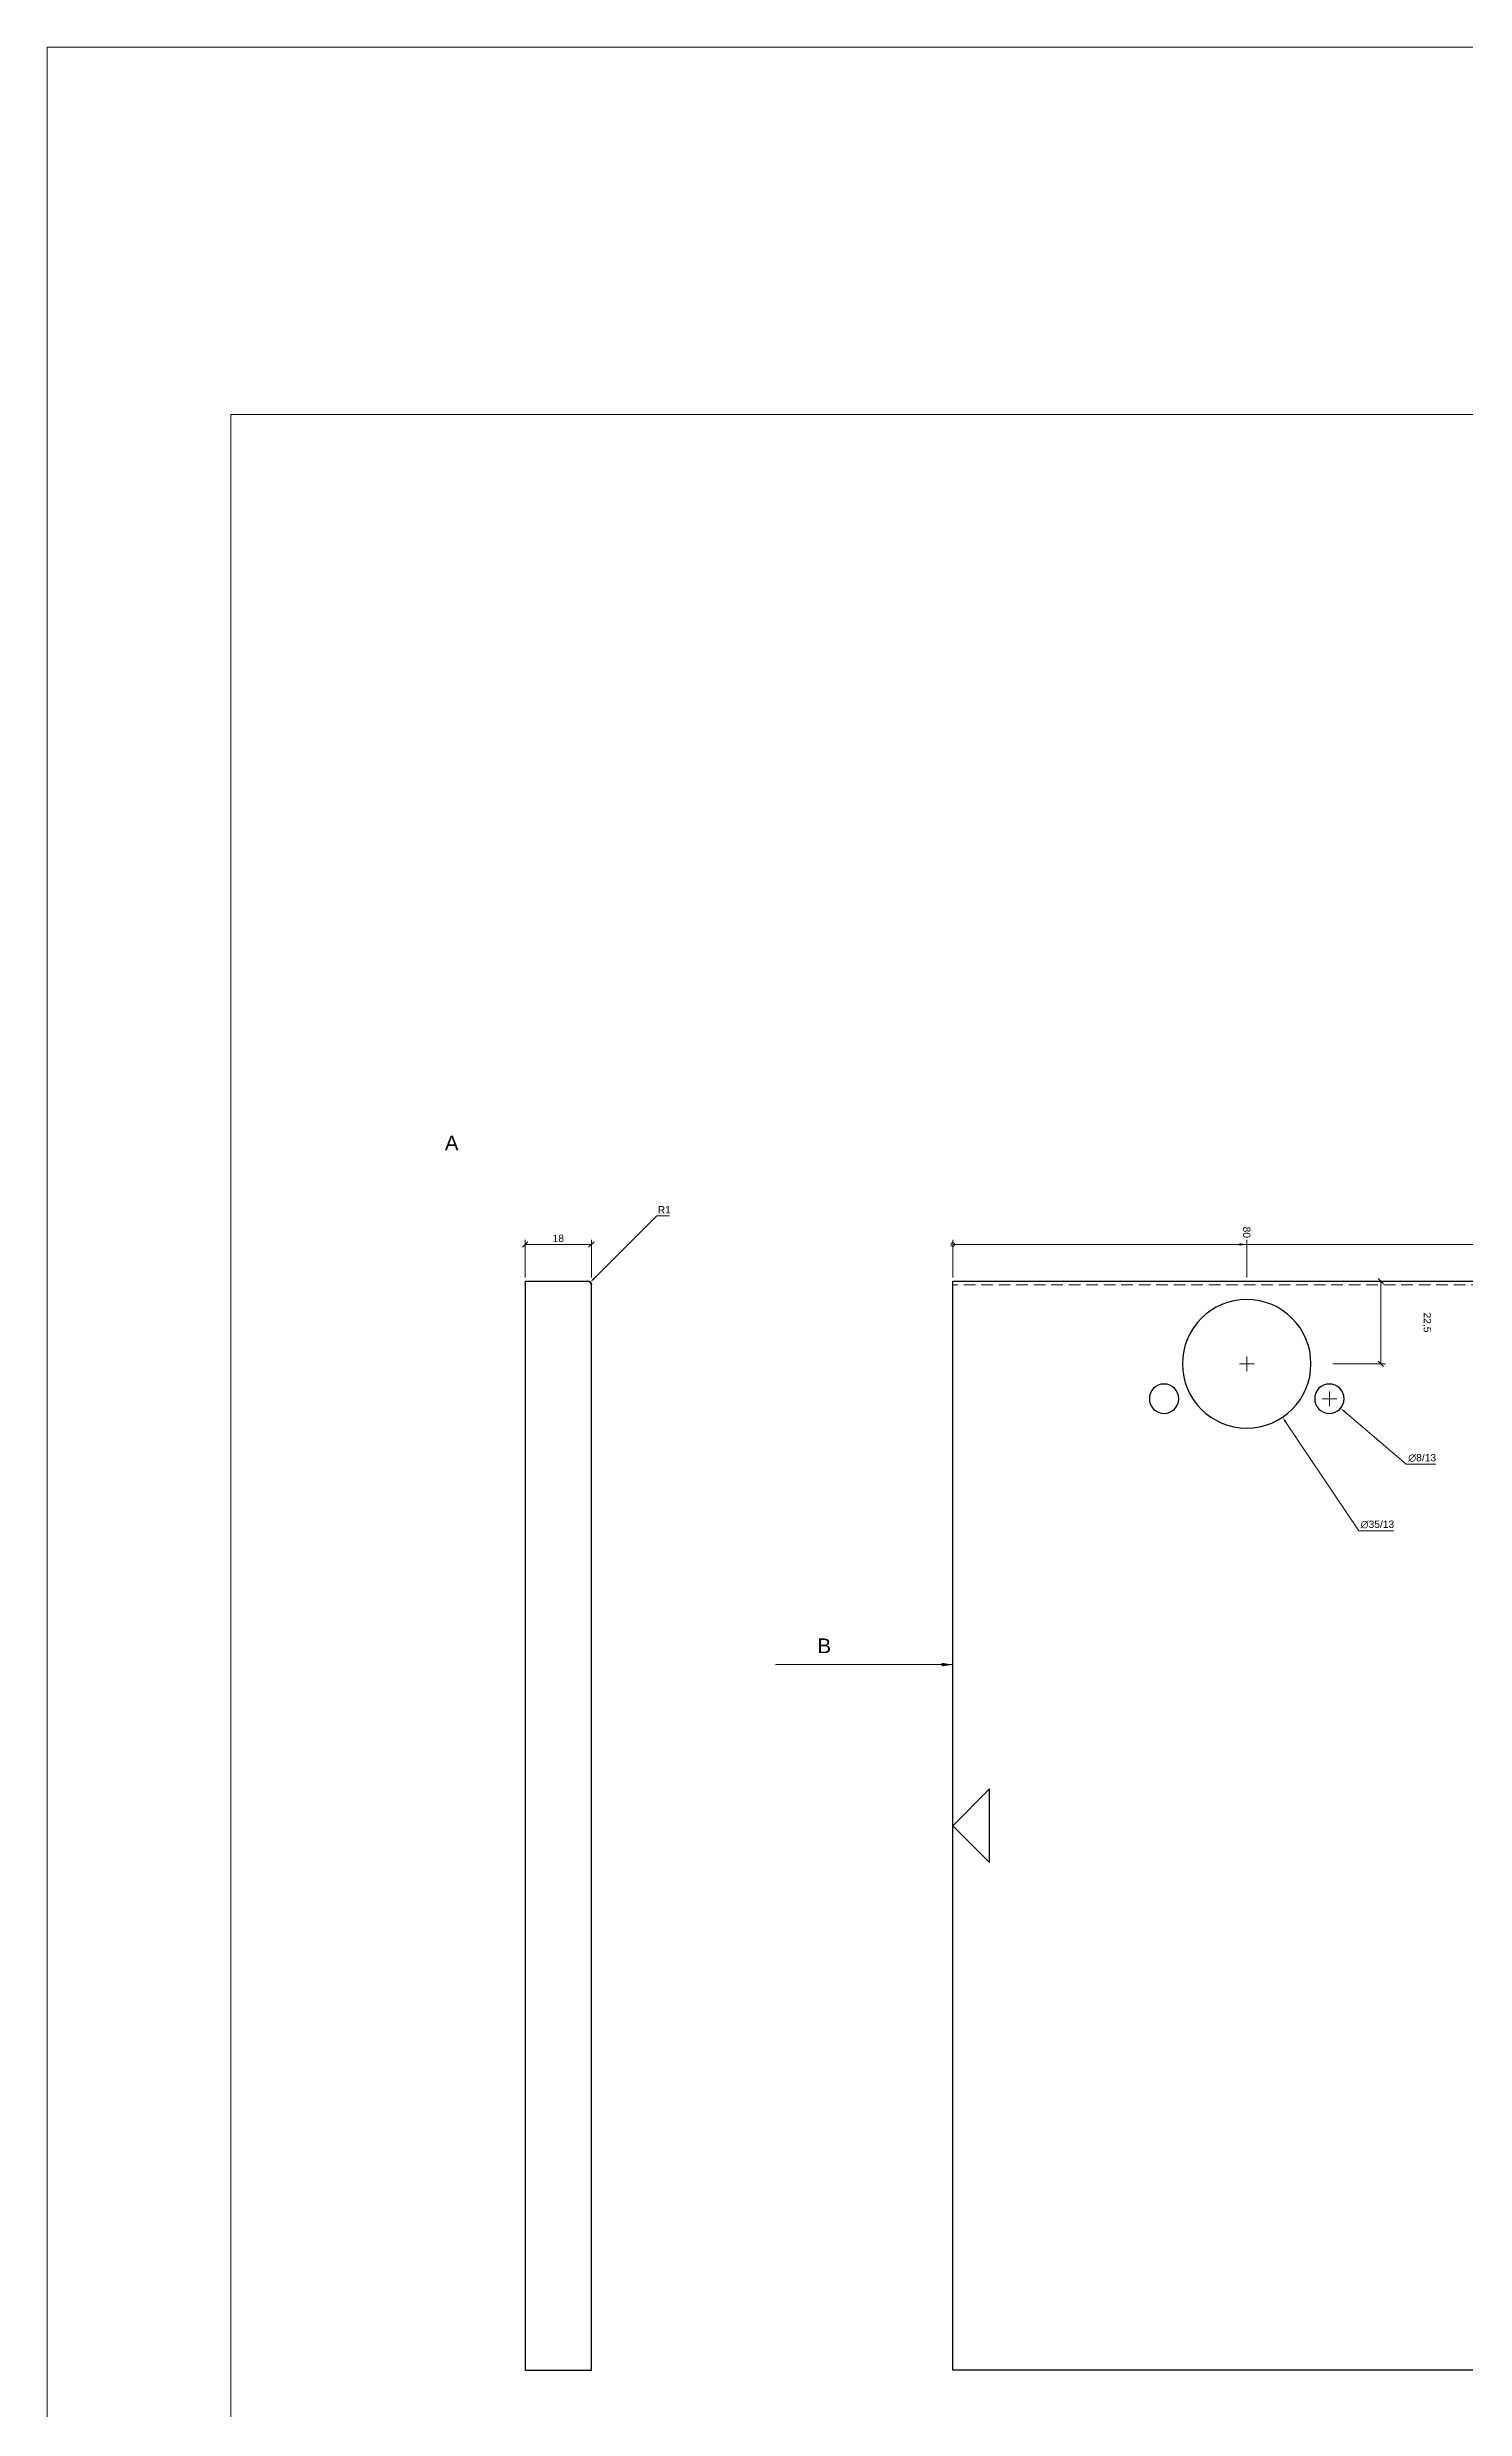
# Paper-space layout 'Door2' of a CAD drawing. Header units: millimetres. Extents: x -4 to 1481, y -4 to 1046.
# Drawn here: x -4 to 382, y 403 to 1046 of the extents above; entities that cross this region are included whole.
import ezdxf

# ---------------------------------------------------------------- set-up
doc = ezdxf.new("R2010")
doc.units = ezdxf.units.MM
doc.linetypes.add('HIDDEN2', pattern=[4.7625, 3.175, -1.5875])
doc.layers.get('0').update_dxf_attribs({"true_color": 0xc2c2ced6})
for name, color, linetype, true_color in [('New project_cabinet-001_Door2_Machining group_View from above', 1, 'Continuous', 0xc2ff0000), ('New project_cabinet-001_Door2_Machining group_View from right', 1, 'Continuous', 0xc2ff0000), ('New project_cabinet-001_Door2_View from above', 1, 'Continuous', 0xc2ff0000), ('New project_cabinet-001_Door2_View from right', 1, 'Continuous', 0xc2ff0000)]:
    doc.layers.add(name, color=color, linetype=linetype, true_color=true_color)
doc.layers.add('TitleBlock', color=7, linetype='Continuous')
doc.styles.add('Blum_Dimension', font='arial.ttf', dxfattribs={"height": 2})
doc.styles.add('Blum_ViewInfo', font='arial.ttf', dxfattribs={"height": 4})
doc.dimstyles.new('Blum_Chain', dxfattribs={"dimtxt": 2, "dimasz": 2, "dimexe": 1.25, "dimexo": 1, "dimtad": 0, "dimjust": 4, "dimtih": 1, "dimtoh": 1, "dimtxsty": 'Blum_Dimension', "dimblk1": 'DOTSMALL', "dimsah": 1, "dimcen": 2, "dimadec": 0, "dimazin": 2, "dimtfac": 1, "dimtix": 1, "dimtmove": 0, "dimatfit": 3, "dimldrblk": 'OBLIQUE', "dimfxl": 1, "dimlwd": 5, "dimlwe": 5, "dimarcsym": 0})
doc.dimstyles.new('Blum_Default', dxfattribs={"dimtxt": 2, "dimasz": 1.5, "dimexe": 1.25, "dimexo": 1, "dimtad": 1, "dimtxsty": 'Blum_Dimension', "dimblk": 'OBLIQUE', "dimcen": 2, "dimadec": 0, "dimazin": 2, "dimtfac": 1, "dimtix": 1, "dimtmove": 0, "dimatfit": 3, "dimfxl": 1, "dimlwd": 5, "dimlwe": 5, "dimarcsym": 0})
doc.dimstyles.new('Blum_Default$3', dxfattribs={"dimtxt": 2, "dimasz": 1.5, "dimexe": 1.25, "dimexo": 1, "dimtad": 1, "dimtih": 1, "dimtoh": 1, "dimtxsty": 'Blum_Dimension', "dimsah": 1, "dimcen": 2, "dimadec": 0, "dimazin": 2, "dimtfac": 1, "dimtofl": 0, "dimtmove": 0, "dimatfit": 3, "dimfxl": 1, "dimlwd": 5, "dimlwe": 5, "dimarcsym": 0})
doc.dimstyles.new('Blum_Default$4', dxfattribs={"dimtxt": 2, "dimasz": 1.5, "dimexe": 1.25, "dimexo": 1, "dimtad": 1, "dimtih": 1, "dimtoh": 1, "dimtxsty": 'Blum_Dimension', "dimblk1": 'OBLIQUE', "dimsah": 1, "dimcen": 2, "dimadec": 0, "dimazin": 2, "dimtfac": 1, "dimtofl": 0, "dimtmove": 0, "dimatfit": 3, "dimfxl": 1, "dimlwd": 5, "dimlwe": 5, "dimarcsym": 0})
doc.dimstyles.new('Blum_ViewInfo', dxfattribs={"dimtxt": 4, "dimasz": 3, "dimexe": 1.25, "dimexo": 1, "dimtad": 1, "dimtxsty": 'Blum_ViewInfo', "dimblk": 'OBLIQUE', "dimcen": 0.09, "dimadec": 0, "dimazin": 2, "dimtfac": 1, "dimtofl": 0, "dimtmove": 0, "dimatfit": 2, "dimfxl": 1, "dimlwd": 20, "dimlwe": 20, "dimarcsym": 0})

# ---------------------------------------------------------------- blocks, each defined once
blk = doc.blocks.new('TitleBlock_Door2')
at = {"layer": 'TitleBlock', "lineweight": 0}
for points in [[(-0.79, -0.79, 0), (-0.79, 209.21, 0), (296.21, 209.21, 0), (296.21, -0.79, 0)], [(9.21, 9.21, 0), (9.21, 189.21, 0), (286.21, 189.21, 0), (286.21, 9.21, 0)]]:
    blk.add_polyline3d(points, close=True, dxfattribs=at)
blk = doc.blocks.new('*D535')
at = {"layer": 'Defpoints', "color": 0, "lineweight": 0}
for p in [(143.14, 709.08), (143.84, 709.78)]:
    blk.add_point(p, dxfattribs=at)
at = {"layer": 'New project_cabinet-001_Door2_Machining group_View from right', "color": 0, "lineweight": 5}
for p, q in [((161.96, 727.9), (144.9, 710.85)), ((165.43, 727.9), (161.96, 727.9))]:
    blk.add_line(p, q, dxfattribs=at)
at = {"layer": 'New project_cabinet-001_Door2_Machining group_View from right', "color": 0, "lineweight": 0}
blk.add_solid([(144.73, 711.02), (145.08, 710.67), (143.84, 709.78)], dxfattribs=at)
at = {"layer": 'New project_cabinet-001_Door2_Machining group_View from right', "color": 0, "lineweight": 0, "insert": (164.01, 729.53), "char_height": 2, "attachment_point": 5, "style": 'Blum_Dimension'}
blk.add_mtext('R1', dxfattribs=at)
blk = doc.blocks.new('_Oblique')
at = {"color": 0, "linetype": 'ByBlock', "lineweight": -2}
blk.add_line((-0.5, -0.5), (0.5, 0.5), dxfattribs=at)
blk = doc.blocks.new('*D538')
at = {"layer": 'Defpoints', "color": 0, "lineweight": 0}
for p in [(144.14, 720.08), (126.14, 710.08), (144.14, 710.08)]:
    blk.add_point(p, dxfattribs=at)
at = {"layer": 'New project_cabinet-001_Door2_View from right', "color": 0, "lineweight": 5}
for p, q in [((126.14, 711.08), (126.14, 721.33)), ((144.14, 711.08), (144.14, 721.33)), ((126.14, 720.08), (144.14, 720.08))]:
    blk.add_line(p, q, dxfattribs=at)
at = {"layer": 'New project_cabinet-001_Door2_View from right', "color": 0, "lineweight": 5, "xscale": 1.5, "yscale": 1.5, "zscale": 1.5, "rotation": 180}
blk.add_blockref('_Oblique', (126.14, 720.08), dxfattribs=at)
at = {"layer": 'New project_cabinet-001_Door2_View from right', "color": 0, "lineweight": 5, "xscale": 1.5, "yscale": 1.5, "zscale": 1.5}
blk.add_blockref('_Oblique', (144.14, 720.08), dxfattribs=at)
at = {"layer": 'New project_cabinet-001_Door2_View from right', "color": 0, "lineweight": 0, "insert": (135.14, 721.72), "char_height": 2, "attachment_point": 5, "style": 'Blum_Dimension'}
blk.add_mtext('18', dxfattribs=at)
blk = doc.blocks.new('Blum_Trinagle_Outline')
blk.add_lwpolyline([(0, 0), (2, 2), (-2, 2)], close=True)
blk = doc.blocks.new('_DotSmall')
at = {"color": 0, "linetype": 'ByBlock', "const_width": 0.5}
blk.add_lwpolyline([(-0.0625, 0, 1), (0.0625, 0, 1)], format="xyb", close=True, dxfattribs=at)
blk = doc.blocks.new('*D544')
at = {"layer": 'Defpoints', "color": 0, "lineweight": 0}
for p in [(322.53, 720.08), (242.53, 710.08), (322.53, 710.08)]:
    blk.add_point(p, dxfattribs=at)
at = {"layer": 'New project_cabinet-001_Door2_View from above', "color": 0, "lineweight": 5}
for p, q in [((242.53, 711.08), (242.53, 721.33)), ((322.53, 711.08), (322.53, 721.33)), ((242.53, 720.08), (320.53, 720.08))]:
    blk.add_line(p, q, dxfattribs=at)
at = {"layer": 'New project_cabinet-001_Door2_View from above', "color": 0, "lineweight": 0}
blk.add_solid([(320.53, 719.74), (320.53, 720.41), (322.53, 720.08)], dxfattribs=at)
at = {"layer": 'New project_cabinet-001_Door2_View from above', "color": 0, "lineweight": 5, "xscale": 2, "yscale": 2, "zscale": 2, "rotation": 180}
blk.add_blockref('_DotSmall', (242.53, 720.08), dxfattribs=at)
at = {"layer": 'New project_cabinet-001_Door2_View from above', "color": 0, "lineweight": 0, "insert": (322.53, 723.38), "char_height": 2, "attachment_point": 5, "rotation": 270, "style": 'Blum_Dimension'}
blk.add_mtext('80', dxfattribs=at)
blk = doc.blocks.new('*D547')
at = {"layer": 'Defpoints', "color": 0, "lineweight": 0}
for p in [(1154.53, 720.08), (242.53, 710.08), (1154.53, 710.08)]:
    blk.add_point(p, dxfattribs=at)
at = {"layer": 'New project_cabinet-001_Door2_View from above', "color": 0, "lineweight": 5}
for p, q in [((242.53, 711.08), (242.53, 721.33)), ((1154.53, 711.08), (1154.53, 721.33)), ((242.53, 720.08), (1152.53, 720.08))]:
    blk.add_line(p, q, dxfattribs=at)
at = {"layer": 'New project_cabinet-001_Door2_View from above', "color": 0, "lineweight": 0}
blk.add_solid([(1152.53, 719.74), (1152.53, 720.41), (1154.53, 720.08)], dxfattribs=at)
at = {"layer": 'New project_cabinet-001_Door2_View from above', "color": 0, "lineweight": 5, "xscale": 2, "yscale": 2, "zscale": 2, "rotation": 180}
blk.add_blockref('_DotSmall', (242.53, 720.08), dxfattribs=at)
at = {"layer": 'New project_cabinet-001_Door2_View from above', "color": 0, "lineweight": 0, "insert": (1154.53, 724.15), "char_height": 2, "attachment_point": 5, "rotation": 270, "style": 'Blum_Dimension'}
blk.add_mtext('912', dxfattribs=at)
blk = doc.blocks.new('*D550')
at = {"layer": 'Defpoints', "color": 0, "lineweight": 0}
for p in [(1234.53, 720.08), (242.53, 710.08), (1234.53, 710.08)]:
    blk.add_point(p, dxfattribs=at)
at = {"layer": 'New project_cabinet-001_Door2_View from above', "color": 0, "lineweight": 5}
for p, q in [((242.53, 711.08), (242.53, 721.33)), ((1234.53, 711.08), (1234.53, 721.33)), ((242.53, 720.08), (1232.53, 720.08))]:
    blk.add_line(p, q, dxfattribs=at)
at = {"layer": 'New project_cabinet-001_Door2_View from above', "color": 0, "lineweight": 0}
blk.add_solid([(1232.53, 719.74), (1232.53, 720.41), (1234.53, 720.08)], dxfattribs=at)
at = {"layer": 'New project_cabinet-001_Door2_View from above', "color": 0, "lineweight": 5, "xscale": 2, "yscale": 2, "zscale": 2, "rotation": 180}
blk.add_blockref('_DotSmall', (242.53, 720.08), dxfattribs=at)
at = {"layer": 'New project_cabinet-001_Door2_View from above', "color": 0, "lineweight": 0, "insert": (1234.53, 724.15), "char_height": 2, "attachment_point": 5, "rotation": 270, "style": 'Blum_Dimension'}
blk.add_mtext('992', dxfattribs=at)
blk = doc.blocks.new('*D553')
at = {"layer": 'Defpoints', "color": 0, "lineweight": 0}
for p in [(345.03, 710.08), (359.03, 710.08), (345.03, 687.58)]:
    blk.add_point(p, dxfattribs=at)
at = {"layer": 'New project_cabinet-001_Door2_View from above', "color": 0, "lineweight": 5}
for p, q in [((346.03, 710.08), (360.28, 710.08)), ((359.03, 687.58), (359.03, 710.08)), ((346.03, 687.58), (360.28, 687.58))]:
    blk.add_line(p, q, dxfattribs=at)
at = {"layer": 'New project_cabinet-001_Door2_View from above', "color": 0, "lineweight": 5, "xscale": 1.5, "yscale": 1.5, "zscale": 1.5}
for p, rotation in [((359.03, 710.08), 90), ((359.03, 687.58), 270)]:
    blk.add_blockref('_Oblique', p, dxfattribs=dict(at, rotation=rotation))
at = {"layer": 'New project_cabinet-001_Door2_View from above', "color": 0, "lineweight": 0, "insert": (371.53, 698.83), "char_height": 2, "attachment_point": 5, "rotation": 270, "style": 'Blum_Dimension'}
blk.add_mtext('22,5', dxfattribs=at)
blk = doc.blocks.new('*D562')
at = {"layer": 'Defpoints', "color": 0, "lineweight": 0}
for p in [(312.78, 702.11), (332.28, 673.05)]:
    blk.add_point(p, dxfattribs=at)
at = {"layer": 'New project_cabinet-001_Door2_Machining group_View from above', "color": 0, "lineweight": 5}
for p, q in [((322.53, 685.58), (322.53, 689.58)), ((320.53, 687.58), (324.53, 687.58)), ((353.03, 642.13), (333.12, 671.8)), ((362.58, 642.13), (353.03, 642.13))]:
    blk.add_line(p, q, dxfattribs=at)
at = {"layer": 'New project_cabinet-001_Door2_Machining group_View from above', "color": 0, "lineweight": 0}
blk.add_solid([(333.33, 671.94), (332.91, 671.66), (332.28, 673.05)], dxfattribs=at)
at = {"layer": 'New project_cabinet-001_Door2_Machining group_View from above', "color": 0, "lineweight": 0, "insert": (358.11, 643.83), "char_height": 2, "attachment_point": 5, "style": 'Blum_Dimension'}
blk.add_mtext('∅35/13', dxfattribs=at)
blk = doc.blocks.new('*D565')
at = {"layer": 'Defpoints', "color": 0, "lineweight": 0}
for p in [(341.98, 680.67), (348.08, 675.49)]:
    blk.add_point(p, dxfattribs=at)
at = {"layer": 'New project_cabinet-001_Door2_Machining group_View from above', "color": 0, "lineweight": 5}
for p, q in [((343.03, 678.08), (347.03, 678.08)), ((345.03, 676.08), (345.03, 680.08)), ((365.98, 660.25), (349.22, 674.51)), ((373.98, 660.25), (365.98, 660.25))]:
    blk.add_line(p, q, dxfattribs=at)
at = {"layer": 'New project_cabinet-001_Door2_Machining group_View from above', "color": 0, "lineweight": 0}
blk.add_solid([(349.38, 674.7), (349.06, 674.32), (348.08, 675.49)], dxfattribs=at)
at = {"layer": 'New project_cabinet-001_Door2_Machining group_View from above', "color": 0, "lineweight": 0, "insert": (370.29, 661.96), "char_height": 2, "attachment_point": 5, "style": 'Blum_Dimension'}
blk.add_mtext('∅8/13', dxfattribs=at)

psp = doc.layouts.new('Door2')

# ---------------------------------------------------------------- linework, layer by layer
at = {"linetype": 'Continuous', "lineweight": 30}
for p, q in [((126.136, 710.078), (126.136, 705.078)), ((126.136, 710.078), (143.136, 710.078)), ((144.136, 413.578), (144.136, 709.078)), ((242.531, 709.078), (242.531, 710.078)), ((242.531, 710.078), (1234.531, 710.078)), ((242.531, 413.578), (242.531, 709.078)), ((126.136, 705.078), (126.136, 682.078)), ((126.136, 682.078), (126.136, 674.078)), ((126.136, 674.078), (126.136, 670.078)), ((126.136, 670.078), (126.136, 413.578)), ((126.136, 413.578), (144.136, 413.578)), ((1234.531, 413.578), (242.531, 413.578))]:
    psp.add_line(p, q, dxfattribs=at)
at = {"linetype": 'HIDDEN2', "lineweight": 5}
psp.add_line((1234.531, 709.078), (242.531, 709.078), dxfattribs=at)
at = {"linetype": 'Continuous', "lineweight": 30, "extrusion": (0, 0, -1)}
for centre, radius in [((-322.531, 687.578), 17.5), ((-300.031, 678.078), 4), ((-345.031, 678.078), 4)]:
    psp.add_circle(centre, radius, dxfattribs=at)
psp.add_arc((-143.136, 709.078), 1, 90, 180, dxfattribs=at)
at = {"linetype": 'Continuous', "lineweight": 30}
psp.add_arc((143.136, 709.078), 1, 0, 90, dxfattribs=at)

# ---------------------------------------------------------------- block references
at = {"lineweight": 0, "xscale": 5, "yscale": 5, "zscale": 5}
psp.add_blockref('TitleBlock_Door2', (0, 0), dxfattribs=at)
at = {"layer": 'New project_cabinet-001_Door2_View from above', "lineweight": 0, "xscale": 5, "yscale": 5, "zscale": 5, "rotation": 270}
psp.add_blockref('Blum_Trinagle_Outline', (242.531, 561.828), dxfattribs=at)

# ---------------------------------------------------------------- texts
at = {"lineweight": 0, "char_height": 4, "style": 'Blum_ViewInfo'}
for s, insert, attachment_point in [('A', (104.261, 745.703), 7), ('B', (209.406, 608.803), 9)]:
    psp.add_mtext(s, dxfattribs=dict(at, insert=insert, attachment_point=attachment_point))

# ---------------------------------------------------------------- dimensions: what is measured, and where the dimension line sits
at = {"layer": 'New project_cabinet-001_Door2_Machining group_View from above', "lineweight": 0}
for p1, p2, picture, middle in [((312.781, 702.11), (332.282, 673.046), '*D562', (358.113, 642.13)), ((341.985, 680.67), (348.078, 675.486), '*D565', (370.29, 660.255))]:
    dim = psp.add_diameter_dim_2p(p1=p1, p2=p2, dimstyle='Blum_Default$4', override={"dimscale": 0, "dimpost": '/13'}, dxfattribs=at)
    dim.commit()
    dim.dimension.update_dxf_attribs({"geometry": picture, "text_midpoint": middle, "dimtype": 163})
at = {"layer": 'New project_cabinet-001_Door2_Machining group_View from right', "lineweight": 0}
dim = psp.add_radius_dim(center=(143.136, 709.078), mpoint=(143.843, 709.785), dimstyle='Blum_Default$3', override={"dimscale": 0, "dimcen": 0}, dxfattribs=at)
dim.commit()
dim.dimension.update_dxf_attribs({"geometry": '*D535', "text_midpoint": (164.007, 727.904), "dimtype": 164})
at = {"layer": 'New project_cabinet-001_Door2_View from above', "lineweight": 0}
for base, p2, picture, middle in [((1154.531, 720.078), (1154.531, 710.078), '*D547', (1154.531, 724.152)), ((1234.531, 720.078), (1234.531, 710.078), '*D550', (1234.531, 724.152)), ((322.531, 720.078), (322.531, 710.078), '*D544', (322.531, 723.383))]:
    dim = psp.add_linear_dim(base=base, p1=(242.531, 710.078), p2=p2, dimstyle='Blum_Chain', override={"dimscale": 0}, dxfattribs=at)
    dim.commit()
    dim.dimension.update_dxf_attribs({"geometry": picture, "text_midpoint": middle})
dim = psp.add_linear_dim(base=(359.031, 710.078), p1=(345.031, 687.578), p2=(345.031, 710.078), angle=90, dimstyle='Blum_Default', override={"dimscale": 0, "dimtmove": 2}, dxfattribs=at)
dim.commit()
dim.dimension.update_dxf_attribs({"geometry": '*D553', "text_midpoint": (371.531, 698.828), "dimtype": 160})
at = {"layer": 'New project_cabinet-001_Door2_View from right', "lineweight": 0}
dim = psp.add_linear_dim(base=(144.136, 720.078), p1=(126.136, 710.078), p2=(144.136, 710.078), dimstyle='Blum_Default', override={"dimscale": 0}, dxfattribs=at)
dim.commit()
dim.dimension.update_dxf_attribs({"geometry": '*D538', "text_midpoint": (135.136, 721.724)})

# ---------------------------------------------------------------- leaders
at = {"lineweight": 0}
psp.add_leader([(242.531, 605.678), (194.304, 605.678)], dimstyle='Blum_ViewInfo', override={"dimscale": 0}, dxfattribs=at)

doc.saveas('drawing.dxf')
